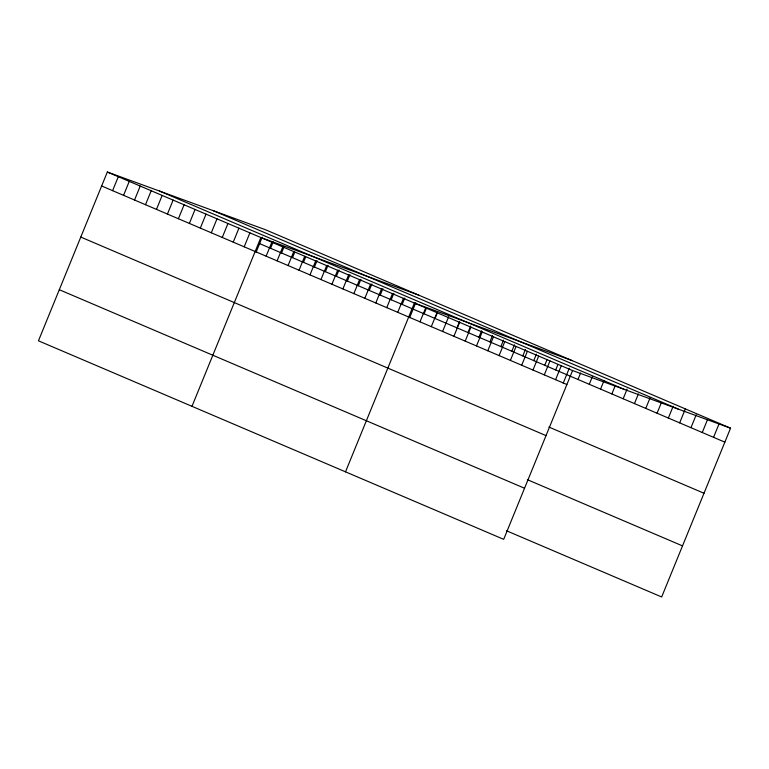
<?xml version="1.0" encoding="UTF-8"?>
<svg xmlns="http://www.w3.org/2000/svg" width="769" height="769" viewBox="0 0 769 769"><rect width="100%" height="100%" fill="white"/><g stroke="black" fill="none" stroke-linecap="round" stroke-linejoin="round"><path stroke-width="1.15" d="M730.55 428.189L265.305 229.662L107.333 172.025L38.45 340.811L503.695 539.338L572.578 370.552L730.55 428.189L661.667 596.975L506.569 530.793M112.601 190.654L118.301 176.697M123.569 195.336L129.259 181.378M134.537 200.017L140.227 186.06M145.504 204.698L151.195 190.741M156.472 209.379L162.163 195.422M167.431 214.061L173.131 200.103M178.398 218.732L184.099 204.775M189.366 223.414L195.066 209.456M200.334 228.095L206.034 214.138M211.302 232.776L216.993 218.819M222.27 237.458L227.96 223.5M233.238 242.139L238.928 228.182M244.196 246.811L249.896 232.853M191.981 406.32L260.864 237.534L418.836 295.171M256.135 252.136L262.239 237.179M266.132 256.173L271.832 242.216M270.573 248.3L273.206 241.851M277.1 260.854L282.8 246.897M281.541 252.972L284.165 246.532M288.067 265.536L293.758 251.578M292.508 257.653L294.7 252.29M299.035 270.217L304.726 256.26M303.476 262.335L305.668 256.971M310.003 274.889L315.694 260.931M314.434 267.016L317.068 260.576M320.961 279.57L326.662 265.613M325.402 271.697L328.036 265.257M331.929 284.251L337.629 270.294M336.37 276.379L339.004 269.929M342.897 288.933L348.597 274.975M347.338 281.05L349.972 274.61M353.865 293.614L359.565 279.656M358.306 285.732L360.93 279.291M364.833 298.295L370.523 284.338M369.274 290.413L371.898 283.972M375.801 302.967L381.491 289.009M380.242 295.094L382.866 288.654M386.769 307.648L392.459 293.691M391.21 299.775L393.834 293.335M397.736 312.329L403.427 298.372M402.168 304.457L404.802 298.007M345.512 471.839L414.395 303.053L572.367 360.69M409.666 317.645L415.769 302.688M419.999 321.827L425.69 307.869M424.103 313.81L426.295 308.446M431.294 326.652L436.994 312.695M435.071 318.491L437.263 313.127M442.598 331.477L448.663 316.732M457.007 327.854L459.631 321.413M453.893 336.293L459.593 322.336M467.975 332.535L470.599 326.085M465.197 341.119L470.888 327.161M478.933 337.207L481.567 330.766M476.492 345.935L482.192 331.977M489.901 341.888L492.535 335.447M487.786 350.76L493.487 336.803M500.869 346.569L503.503 340.129M499.091 355.586L504.781 341.628M511.837 351.25L514.471 344.81M510.385 360.401L516.086 346.444M522.805 355.932L525.429 349.491M521.69 365.227L527.38 351.27M533.773 360.613L536.397 354.163M532.984 370.043L538.684 356.085M544.74 365.285L546.932 359.921M544.289 374.868L549.979 360.911M555.699 369.966L557.89 364.602M555.583 379.684L561.283 365.727M563.196 383.164L569.3 368.207M577.971 379.473L580.595 373.032M589.265 384.289L592.332 376.772M600.57 389.114L604.069 380.52M611.864 393.93L615.373 385.346M623.169 398.755L627.11 389.095M634.463 403.581L638.405 393.911M645.758 408.397L650.141 397.66M657.062 413.222L661.446 402.485M668.357 418.038L673.183 406.234M679.661 422.863L685.352 408.906M690.956 427.689L696.214 414.799M702.26 432.505L707.518 419.624M713.555 437.33L719.255 423.373M213.167 210.639L678.421 409.175M159.462 191.039L624.707 389.575M107.333 172.025L572.578 370.552M259.605 243.619L724.85 442.146M101.633 185.983L566.878 384.51M548.903 427.055L704 493.246M80.783 237.073L546.028 435.6M527.419 479.702L682.516 545.884M59.3 289.711L524.545 488.248"/></g></svg>
